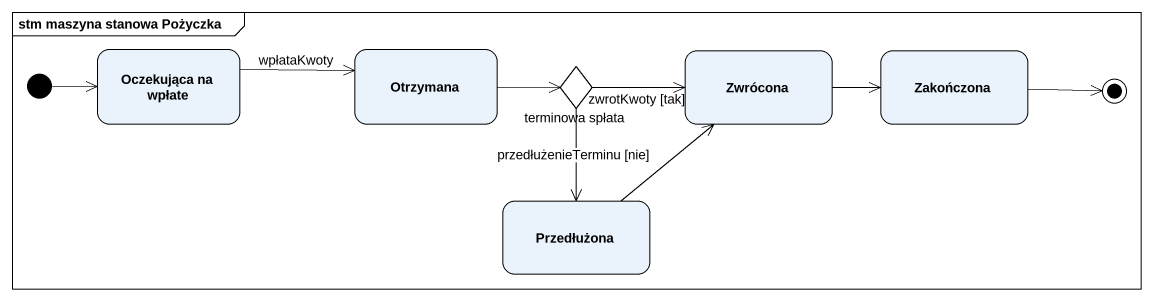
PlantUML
@startuml
mainframe stm maszyna stanowa Pożyczka
hide empty description
state "Oczekująca na wpłate" as Oczekująca_na_wpłate
state Otrzymana
state "terminowa spłata" as terminowa_spłata <<choice>>
state Zwrócona
state Zakończona
state Przedłużona
[*] -right-> Oczekująca_na_wpłate
Oczekująca_na_wpłate -right-> Otrzymana : wpłataKwoty
Otrzymana -right-> terminowa_spłata
terminowa_spłata -right-> Zwrócona : zwrotKwoty [tak]
terminowa_spłata --> Przedłużona : przedłużenieTerminu [nie]
Zwrócona -right-> Zakończona
Przedłużona -up-> Zwrócona
Zakończona -right-> [*]
@enduml
